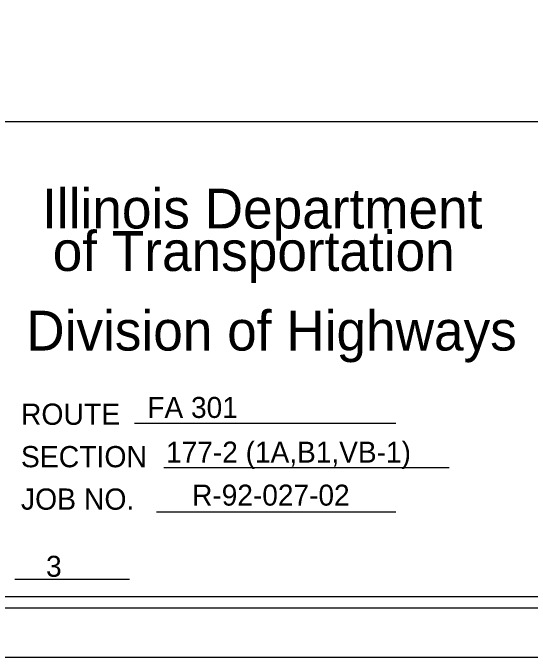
# Model space of a CAD drawing. Extents: x 777607.2 to 777685.3, y 2094784.8 to 2094820.4.
# Drawn here: x 777647.152 to 777649.618, y 2094784.801 to 2094787.869 of the extents above; entities that cross this region are included whole.
import ezdxf

# ---------------------------------------------------------------- set-up
doc = ezdxf.new("R2010")
doc.units = 0
doc.layers.add('Level 32', color=7, linetype='Continuous')
doc.layers.add('Sheets_General Details', color=7, linetype='Continuous')

msp = doc.modelspace()

# ---------------------------------------------------------------- linework, layer by layer
at = {"layer": 'Level 32'}
msp.add_lwpolyline([(777654.1287, 2094795.8006), (777645.6287, 2094795.8006), (777645.6287, 2094784.8006), (777654.1287, 2094784.8006)], dxfattribs=at)
at = {"layer": 'Sheets_General Details'}
for p, q in [((777646.1352, 2094787.352), (777653.6221, 2094787.352)), ((777646.1352, 2094787.352), (777653.6221, 2094787.352)), ((777646.1352, 2094787.352), (777653.6221, 2094787.352)), ((777646.1352, 2094787.352), (777653.6221, 2094787.352)), ((777647.7313, 2094785.915), (777648.9779, 2094785.915)), ((777647.7313, 2094785.915), (777648.9779, 2094785.915)), ((777647.7313, 2094785.915), (777648.9779, 2094785.915)), ((777647.8719, 2094785.7035), (777649.2323, 2094785.7035)), ((777647.8719, 2094785.7035), (777648.9779, 2094785.7035)), ((777647.8719, 2094785.7035), (777648.9779, 2094785.7035)), ((777647.8371, 2094785.493), (777648.9779, 2094785.493)), ((777647.8371, 2094785.493), (777648.9779, 2094785.493)), ((777647.8371, 2094785.493), (777648.9779, 2094785.493)), ((777647.1613, 2094785.1717), (777647.7084, 2094785.1717)), ((777645.9836, 2094785.0888), (777653.7738, 2094785.0888)), ((777645.9305, 2094785.0358), (777653.8268, 2094785.0358))]:
    msp.add_line(p, q, dxfattribs=at)

# ---------------------------------------------------------------- texts
for s, height, p in [('Illinois Department', 0.189539, (777647.2915, 2094786.8421)), ('of Transportation', 0.189539, (777647.342, 2094786.6399)), ('Division of Highways', 0.189539, (777647.2157, 2094786.2608)), (' FA 301', 0.1, (777647.7559, 2094785.9398)), ('ROUTE', 0.10106, (777647.1904, 2094785.9071)), ('ROUTE', 0.10106, (777647.1904, 2094785.9071)), ('ROUTE', 0.10106, (777647.1904, 2094785.9071)), ('SECTION', 0.10106, (777647.1904, 2094785.7049)), ('SECTION', 0.10106, (777647.1904, 2094785.7049)), ('SECTION', 0.10106, (777647.1904, 2094785.7049)), ('177-2 (1A,B1,VB-1)', 0.1, (777647.8824, 2094785.727)), ('R-92-027-02', 0.1, (777648.0065, 2094785.5222)), ('JOB NO.', 0.10106, (777647.1904, 2094785.5027)), ('JOB NO.', 0.10106, (777647.1904, 2094785.5027)), ('JOB NO.', 0.10106, (777647.1904, 2094785.5027)), ('3', 0.1, (777647.3102, 2094785.1832))]:
    msp.add_text(s, height=height, dxfattribs=at).set_placement(p)

doc.saveas('drawing.dxf')
